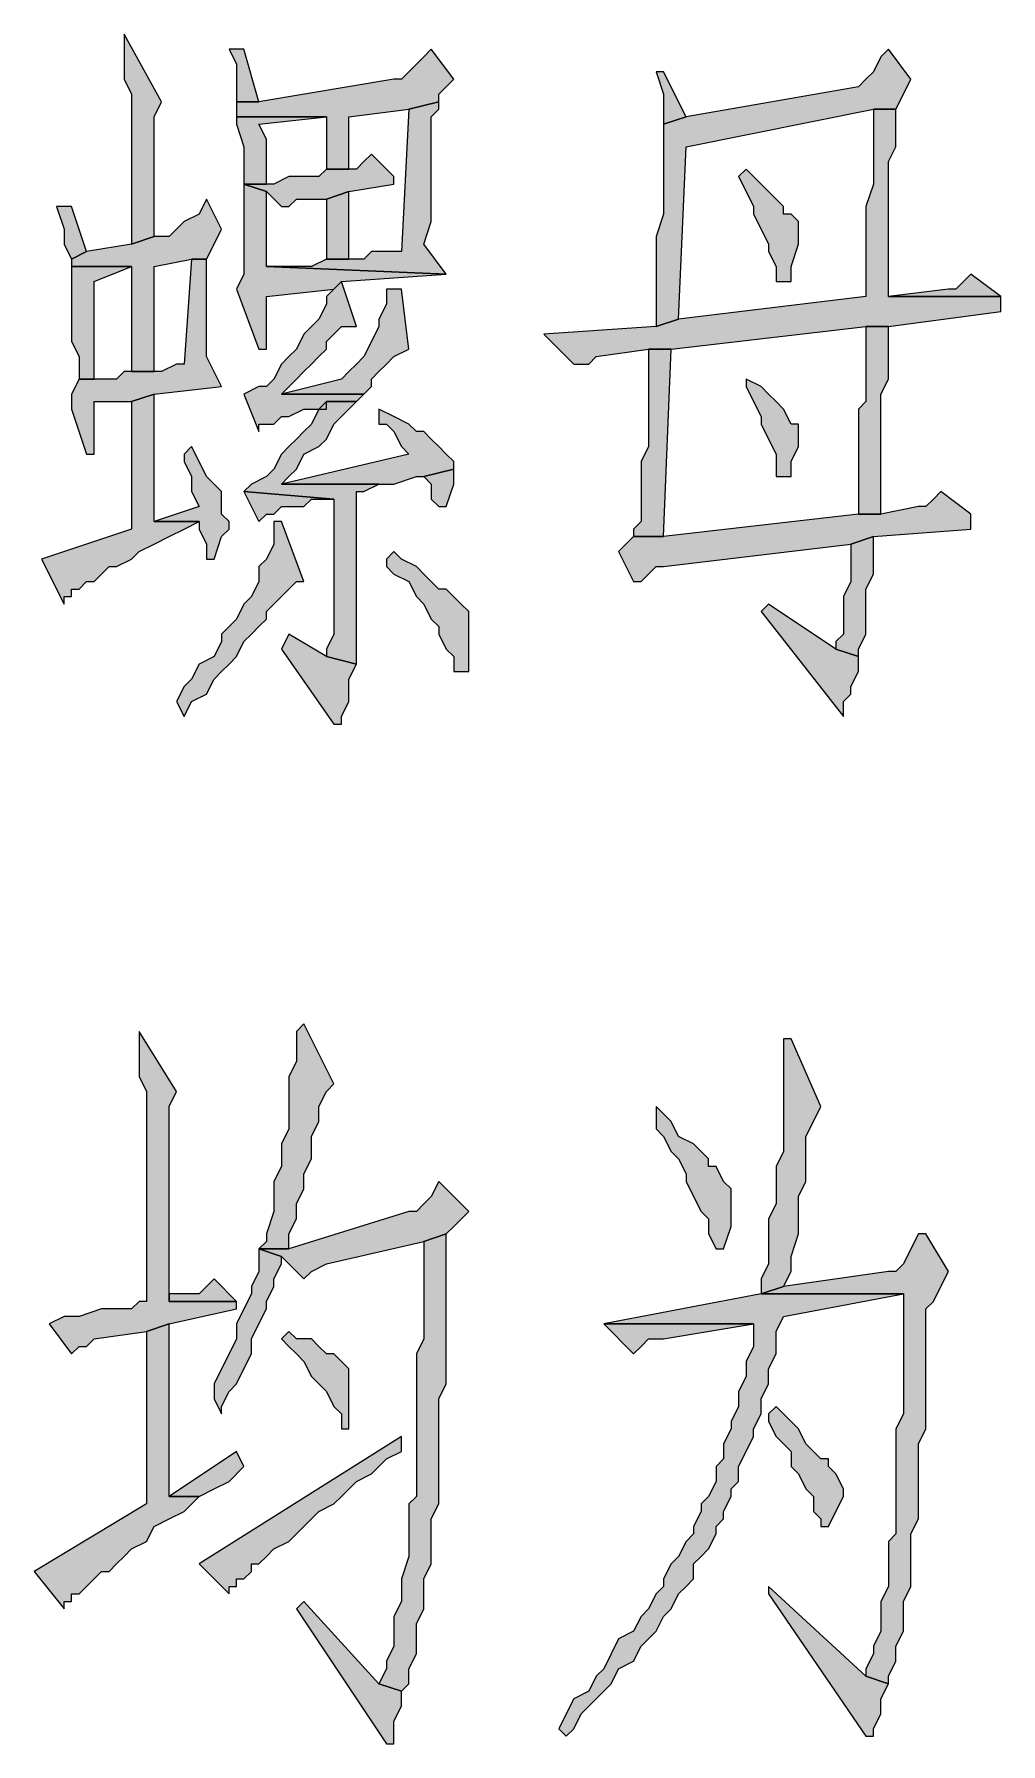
# Model space of a CAD drawing. Header units: millimetres. Extents: x 24 to 410, y 10 to 282.
# Drawn here: x 312.5 to 317.97, y 74.63 to 84.29 of the extents above; entities that cross this region are included whole.
import ezdxf

# ---------------------------------------------------------------- set-up
doc = ezdxf.new("R2010")
doc.units = ezdxf.units.MM

msp = doc.modelspace()

# ---------------------------------------------------------------- hatches: boundary and pattern name
h = msp.add_hatch(color=7)
h.dxf.hatch_style = 2
h.paths.add_polyline_path([(313.012667, 84.285667), (313.012667, 84.031667), (313.055, 83.947), (313.055, 83.100333), (313.182, 83.142667), (313.182, 83.777667), (313.182, 83.82), (313.224333, 83.904667)])
h = msp.add_hatch(color=7)
h.dxf.hatch_style = 2
h.paths.add_polyline_path([(313.69, 84.201), (313.605333, 84.201), (313.647667, 84.116333), (313.647667, 83.904667), (313.774667, 83.904667)])
h = msp.add_hatch(color=7)
h.dxf.hatch_style = 2
h.paths.add_polyline_path([(314.748333, 84.201), (314.706, 84.158667), (314.663667, 84.116333), (314.621333, 84.074), (314.579, 84.031667), (314.536667, 84.031667), (313.774667, 83.904667), (313.647667, 83.904667), (313.647667, 83.862333), (313.647667, 83.82), (314.155667, 83.82), (314.155667, 83.523667), (314.282667, 83.523667), (314.282667, 83.82), (314.621333, 83.862333), (314.790667, 83.904667), (314.790667, 83.947), (314.875333, 84.031667)])
h = msp.add_hatch(color=7)
h.dxf.hatch_style = 2
h.paths.add_polyline_path([(317.330667, 84.201), (317.288333, 84.158667), (317.246, 84.074), (317.203667, 84.031667), (317.161333, 83.989333), (316.187667, 83.82), (316.060667, 83.777667), (316.060667, 83.269667), (316.018333, 83.142667), (316.018333, 82.634667), (316.145333, 82.677), (316.187667, 83.650667), (317.246, 83.862333), (317.373, 83.862333), (317.415333, 83.947), (317.457667, 84.031667)])
h = msp.add_hatch(color=7)
h.dxf.hatch_style = 2
h.paths.add_polyline_path([(316.060667, 84.074), (316.018333, 84.074), (316.060667, 83.947), (316.060667, 83.777667), (316.187667, 83.82)])
h = msp.add_hatch(color=7)
h.dxf.hatch_style = 2
h.paths.add_polyline_path([(314.790667, 83.904667), (314.621333, 83.862333), (314.579, 83.058), (314.409667, 83.058), (314.367333, 83.015667), (314.155667, 83.015667), (314.071, 82.973333), (313.817, 82.973333), (314.833, 82.931), (314.706, 83.100333), (314.748333, 83.227333), (314.748333, 83.777667), (314.748333, 83.82), (314.790667, 83.862333)])
h = msp.add_hatch(color=7)
h.dxf.hatch_style = 2
h.paths.add_polyline_path([(313.647667, 83.82), (313.647667, 83.777667), (313.69, 83.650667), (313.69, 83.439), (313.817, 83.439), (313.817, 83.693), (313.774667, 83.777667), (314.155667, 83.82)])
h = msp.add_hatch(color=7)
h.dxf.hatch_style = 2
h.paths.add_polyline_path([(317.373, 83.862333), (317.246, 83.862333), (317.246, 83.735333), (317.246, 83.439), (317.203667, 83.312), (317.203667, 82.804), (316.145333, 82.677), (316.018333, 82.634667), (315.383333, 82.592333), (315.552667, 82.423), (315.637333, 82.423), (315.679667, 82.465333), (315.976, 82.507667), (316.103, 82.507667), (317.203667, 82.634667), (317.330667, 82.634667), (317.965667, 82.719333), (317.965667, 82.804), (317.330667, 82.804), (317.330667, 82.888667), (317.330667, 83.566), (317.373, 83.650667)])
h = msp.add_hatch(color=7)
h.dxf.hatch_style = 2
h.paths.add_polyline_path([(314.409667, 83.608333), (314.367333, 83.566), (314.325, 83.523667), (314.155667, 83.523667), (314.113333, 83.481333), (313.944, 83.481333), (313.859333, 83.439), (313.69, 83.439), (313.817, 83.396667), (313.901667, 83.312), (313.944, 83.312), (313.986333, 83.354333), (314.155667, 83.354333), (314.282667, 83.396667), (314.536667, 83.439), (314.536667, 83.481333)])
h = msp.add_hatch(color=7)
h.dxf.hatch_style = 2
h.paths.add_polyline_path([(316.526333, 83.523667), (316.484, 83.481333), (316.526333, 83.396667), (316.568667, 83.312), (316.568667, 83.269667), (316.611, 83.185), (316.653333, 83.100333), (316.653333, 83.058), (316.695667, 82.973333), (316.695667, 82.888667), (316.780333, 82.888667), (316.780333, 82.973333), (316.822667, 83.100333), (316.822667, 83.227333), (316.780333, 83.269667), (316.738, 83.269667), (316.738, 83.312), (316.695667, 83.354333), (316.653333, 83.396667), (316.568667, 83.481333)])
h = msp.add_hatch(color=7)
h.dxf.hatch_style = 2
h.paths.add_polyline_path([(313.69, 83.439), (313.69, 82.931), (313.647667, 82.846333), (313.774667, 82.507667), (313.817, 82.507667), (313.817, 82.55), (313.817, 82.804), (314.198, 82.846333), (314.240333, 82.888667), (314.833, 82.931), (313.817, 82.973333), (313.817, 83.269667), (313.817, 83.354333), (313.817, 83.396667)])
h = msp.add_hatch(color=7)
h.dxf.hatch_style = 2
h.paths.add_polyline_path([(314.282667, 83.396667), (314.155667, 83.354333), (314.155667, 83.015667), (314.282667, 83.015667)])
h = msp.add_hatch(color=7)
h.dxf.hatch_style = 2
h.paths.add_polyline_path([(312.716333, 83.312), (312.631667, 83.312), (312.674, 83.185), (312.674, 83.100333), (312.716333, 83.015667), (312.801, 83.058)])
h = msp.add_hatch(color=7)
h.dxf.hatch_style = 2
h.paths.add_polyline_path([(313.478333, 83.354333), (313.436, 83.269667), (313.351333, 83.227333), (313.309, 83.185), (313.266667, 83.142667), (313.182, 83.142667), (313.055, 83.100333), (312.801, 83.058), (312.716333, 83.015667), (312.716333, 82.973333), (313.055, 82.973333), (313.055, 82.380667), (313.182, 82.380667), (313.182, 82.973333), (313.393667, 83.015667), (313.478333, 83.015667), (313.520667, 83.100333), (313.563, 83.185)])
h = msp.add_hatch(color=7)
h.dxf.hatch_style = 2
h.paths.add_polyline_path([(313.478333, 83.015667), (313.393667, 83.015667), (313.351333, 82.423), (313.309, 82.423), (313.224333, 82.380667), (313.012667, 82.380667), (312.970333, 82.338333), (312.758667, 82.338333), (312.716333, 82.253667), (312.716333, 82.169), (312.801, 81.915), (312.843333, 81.915), (312.843333, 81.957333), (312.843333, 82.211333), (313.055, 82.211333), (313.182, 82.253667), (313.563, 82.296), (313.478333, 82.465333)])
h = msp.add_hatch(color=7)
h.dxf.hatch_style = 2
h.paths.add_polyline_path([(312.716333, 82.973333), (312.716333, 82.55), (312.758667, 82.465333), (312.758667, 82.338333), (312.843333, 82.338333), (312.843333, 82.888667), (313.055, 82.973333)])
h = msp.add_hatch(color=7)
h.dxf.hatch_style = 2
h.paths.add_polyline_path([(317.796333, 82.931), (317.754, 82.888667), (317.711667, 82.846333), (317.669333, 82.846333), (317.330667, 82.804), (317.965667, 82.804)])
h = msp.add_hatch(color=7)
h.dxf.hatch_style = 2
h.paths.add_polyline_path([(314.240333, 82.888667), (314.198, 82.846333), (314.155667, 82.804), (314.155667, 82.761667), (314.113333, 82.677), (314.071, 82.634667), (314.028667, 82.592333), (313.986333, 82.507667), (313.944, 82.465333), (313.901667, 82.423), (313.859333, 82.338333), (313.817, 82.296), (313.774667, 82.296), (313.69, 82.253667), (313.774667, 82.042), (313.774667, 82.084333), (313.817, 82.084333), (313.859333, 82.084333), (313.901667, 82.126667), (313.944, 82.126667), (314.028667, 82.169), (314.155667, 82.169), (314.155667, 82.211333), (314.325, 82.211333), (314.367333, 82.253667), (313.901667, 82.253667), (313.986333, 82.338333), (314.028667, 82.380667), (314.071, 82.423), (314.113333, 82.465333), (314.155667, 82.507667), (314.155667, 82.55), (314.198, 82.592333), (314.240333, 82.634667), (314.325, 82.634667)])
h = msp.add_hatch(color=7)
h.dxf.hatch_style = 2
h.paths.add_polyline_path([(314.579, 82.846333), (314.494333, 82.846333), (314.494333, 82.804), (314.494333, 82.761667), (314.452, 82.677), (314.452, 82.634667), (314.409667, 82.55), (314.367333, 82.465333), (314.325, 82.423), (314.282667, 82.380667), (314.240333, 82.338333), (313.901667, 82.253667), (314.367333, 82.253667), (314.409667, 82.296), (314.409667, 82.338333), (314.452, 82.380667), (314.494333, 82.423), (314.536667, 82.465333), (314.621333, 82.507667)])
h = msp.add_hatch(color=7)
h.dxf.hatch_style = 2
h.paths.add_polyline_path([(317.330667, 82.634667), (317.203667, 82.634667), (317.203667, 82.592333), (317.203667, 82.211333), (317.161333, 82.169), (317.161333, 81.576333), (317.288333, 81.576333), (317.288333, 82.169), (317.288333, 82.253667), (317.330667, 82.338333)])
h = msp.add_hatch(color=7)
h.dxf.hatch_style = 2
h.paths.add_polyline_path([(316.103, 82.507667), (315.976, 82.507667), (315.976, 82.423), (315.976, 81.957333), (315.933667, 81.872667), (315.933667, 81.534), (315.891333, 81.491667), (315.891333, 81.449333), (316.060667, 81.449333)])
h = msp.add_hatch(color=7)
h.dxf.hatch_style = 2
h.paths.add_polyline_path([(316.526333, 82.338333), (316.526333, 82.296), (316.568667, 82.211333), (316.611, 82.126667), (316.611, 82.084333), (316.653333, 81.999667), (316.695667, 81.915), (316.695667, 81.788), (316.780333, 81.788), (316.780333, 81.872667), (316.822667, 81.957333), (316.822667, 82.084333), (316.780333, 82.084333), (316.738, 82.169), (316.695667, 82.211333), (316.653333, 82.253667), (316.611, 82.296)])
h = msp.add_hatch(color=7)
h.dxf.hatch_style = 2
h.paths.add_polyline_path([(313.182, 82.253667), (313.055, 82.211333), (313.055, 81.491667), (312.547, 81.322333), (312.674, 81.068333), (312.674, 81.110667), (312.716333, 81.110667), (312.716333, 81.153), (312.758667, 81.153), (312.801, 81.195333), (312.843333, 81.195333), (312.885667, 81.237667), (312.928, 81.28), (312.970333, 81.28), (313.055, 81.322333), (313.097333, 81.364667), (313.182, 81.407), (313.266667, 81.449333), (313.351333, 81.491667), (313.436, 81.534), (313.182, 81.534), (313.182, 81.703333)])
h = msp.add_hatch(color=7)
h.dxf.hatch_style = 2
h.paths.add_polyline_path([(314.325, 82.211333), (314.155667, 82.211333), (314.113333, 82.169), (314.071, 82.084333), (314.028667, 82.042), (313.986333, 81.999667), (313.944, 81.957333), (313.901667, 81.915), (313.859333, 81.830333), (313.817, 81.788), (313.732333, 81.745667), (313.69, 81.703333), (314.198, 81.661), (314.198, 80.899), (314.155667, 80.814333), (314.155667, 80.772), (314.325, 80.729667), (314.325, 81.703333), (314.367333, 81.703333), (314.452, 81.745667), (313.901667, 81.745667), (313.944, 81.788), (313.986333, 81.830333), (314.028667, 81.915), (314.113333, 81.957333), (314.155667, 81.999667), (314.198, 82.084333), (314.240333, 82.126667), (314.282667, 82.169)])
h = msp.add_hatch(color=7)
h.dxf.hatch_style = 2
h.paths.add_polyline_path([(314.452, 82.169), (314.452, 82.084333), (314.494333, 82.084333), (314.536667, 82.042), (314.579, 81.957333), (314.621333, 81.915), (313.901667, 81.745667), (314.536667, 81.745667), (314.663667, 81.788), (314.706, 81.788), (314.875333, 81.830333), (314.875333, 81.872667), (314.833, 81.915), (314.790667, 81.957333), (314.748333, 81.999667), (314.706, 82.042), (314.663667, 82.042), (314.621333, 82.084333), (314.536667, 82.126667)])
h = msp.add_hatch(color=7)
h.dxf.hatch_style = 2
h.paths.add_polyline_path([(313.393667, 81.957333), (313.351333, 81.915), (313.351333, 81.872667), (313.393667, 81.788), (313.393667, 81.703333), (313.436, 81.618667), (313.182, 81.534), (313.436, 81.534), (313.436, 81.491667), (313.478333, 81.407), (313.478333, 81.322333), (313.520667, 81.322333), (313.563, 81.449333), (313.605333, 81.491667), (313.605333, 81.534), (313.563, 81.576333), (313.563, 81.703333), (313.520667, 81.745667), (313.478333, 81.788), (313.436, 81.872667)])
h = msp.add_hatch(color=7)
h.dxf.hatch_style = 2
h.paths.add_polyline_path([(314.875333, 81.830333), (314.706, 81.788), (314.748333, 81.745667), (314.748333, 81.661), (314.790667, 81.618667), (314.833, 81.618667), (314.875333, 81.745667)])
h = msp.add_hatch(color=7)
h.dxf.hatch_style = 2
h.paths.add_polyline_path([(313.69, 81.703333), (313.774667, 81.534), (313.817, 81.576333), (313.859333, 81.576333), (313.901667, 81.618667), (314.028667, 81.618667), (314.071, 81.661), (314.198, 81.661)])
h = msp.add_hatch(color=7)
h.dxf.hatch_style = 2
h.paths.add_polyline_path([(317.627, 81.703333), (317.584667, 81.661), (317.542333, 81.618667), (317.5, 81.618667), (317.288333, 81.576333), (317.161333, 81.576333), (316.060667, 81.449333), (315.891333, 81.449333), (315.806667, 81.364667), (315.891333, 81.195333), (315.933667, 81.195333), (315.976, 81.237667), (316.018333, 81.28), (316.060667, 81.28), (317.119, 81.407), (317.246, 81.449333), (317.796333, 81.491667), (317.796333, 81.576333)])
h = msp.add_hatch(color=7)
h.dxf.hatch_style = 2
h.paths.add_polyline_path([(313.859333, 81.534), (313.859333, 81.407), (313.817, 81.322333), (313.774667, 81.28), (313.774667, 81.195333), (313.732333, 81.110667), (313.69, 81.068333), (313.647667, 80.983667), (313.605333, 80.941333), (313.563, 80.899), (313.563, 80.856667), (313.520667, 80.772), (313.436, 80.729667), (313.393667, 80.645), (313.351333, 80.602667), (313.309, 80.518), (313.351333, 80.433333), (313.393667, 80.518), (313.478333, 80.560333), (313.520667, 80.645), (313.563, 80.687333), (313.605333, 80.729667), (313.647667, 80.772), (313.69, 80.856667), (313.732333, 80.899), (313.774667, 80.941333), (313.817, 80.983667), (313.817, 81.026), (313.901667, 81.110667), (313.944, 81.153), (313.986333, 81.195333), (314.028667, 81.195333), (313.901667, 81.534)])
h = msp.add_hatch(color=7)
h.dxf.hatch_style = 2
h.paths.add_polyline_path([(317.246, 81.449333), (317.119, 81.407), (317.119, 81.195333), (317.076667, 81.110667), (317.076667, 80.899), (317.034333, 80.856667), (317.034333, 80.814333), (317.161333, 80.772), (317.161333, 80.814333), (317.203667, 80.899), (317.203667, 81.153), (317.246, 81.237667)])
h = msp.add_hatch(color=7)
h.dxf.hatch_style = 2
h.paths.add_polyline_path([(314.536667, 81.364667), (314.494333, 81.322333), (314.494333, 81.28), (314.536667, 81.237667), (314.621333, 81.195333), (314.663667, 81.110667), (314.706, 81.068333), (314.748333, 80.983667), (314.790667, 80.941333), (314.790667, 80.899), (314.833, 80.814333), (314.875333, 80.772), (314.875333, 80.687333), (314.96, 80.687333), (314.96, 81.026), (314.917667, 81.068333), (314.833, 81.153), (314.790667, 81.153), (314.748333, 81.195333), (314.706, 81.237667), (314.663667, 81.28), (314.579, 81.322333)])
h = msp.add_hatch(color=7)
h.dxf.hatch_style = 2
h.paths.add_polyline_path([(316.653333, 81.068333), (316.611, 81.026), (317.076667, 80.433333), (317.076667, 80.518), (317.119, 80.560333), (317.119, 80.602667), (317.161333, 80.687333), (317.161333, 80.772), (317.034333, 80.814333)])
h = msp.add_hatch(color=7)
h.dxf.hatch_style = 2
h.paths.add_polyline_path([(313.944, 80.899), (313.901667, 80.814333), (314.198, 80.391), (314.240333, 80.391), (314.240333, 80.433333), (314.282667, 80.518), (314.282667, 80.645), (314.325, 80.729667), (314.155667, 80.772)])
h = msp.add_hatch(color=7)
h.dxf.hatch_style = 2
h.paths.add_polyline_path([(314.028667, 78.697667), (313.986333, 78.655333), (313.986333, 78.486), (313.944, 78.401333), (313.944, 78.105), (313.901667, 78.020333), (313.901667, 77.893333), (313.859333, 77.808667), (313.859333, 77.639333), (313.817, 77.512333), (313.817, 77.47), (313.774667, 77.427667), (313.944, 77.427667), (313.944, 77.47), (313.944, 77.512333), (313.986333, 77.597), (313.986333, 77.681667), (314.028667, 77.766333), (314.028667, 77.851), (314.071, 77.935667), (314.071, 78.062667), (314.113333, 78.147333), (314.113333, 78.232), (314.155667, 78.316667), (314.198, 78.359)])
h = msp.add_hatch(color=7)
h.dxf.hatch_style = 2
h.paths.add_polyline_path([(313.097333, 78.655333), (313.097333, 78.401333), (313.139667, 78.316667), (313.139667, 77.131333), (313.097333, 77.131333), (313.055, 77.089), (312.885667, 77.089), (312.758667, 77.046667), (312.674, 77.046667), (312.589333, 77.004333), (312.716333, 76.835), (312.758667, 76.877333), (312.801, 76.877333), (312.843333, 76.919667), (313.139667, 76.962), (313.266667, 77.004333), (313.647667, 77.089), (313.647667, 77.131333), (313.266667, 77.131333), (313.266667, 77.216), (313.266667, 77.343), (313.266667, 78.232), (313.309, 78.316667)])
h = msp.add_hatch(color=7)
h.dxf.hatch_style = 2
h.paths.add_polyline_path([(316.780333, 78.613), (316.738, 78.613), (316.738, 78.528333), (316.738, 77.978), (316.695667, 77.893333), (316.695667, 77.681667), (316.653333, 77.597), (316.653333, 77.343), (316.611, 77.258333), (316.611, 77.173667), (316.738, 77.216), (316.780333, 77.300667), (316.780333, 77.385333), (316.822667, 77.512333), (316.822667, 77.724), (316.865, 77.808667), (316.865, 78.062667), (316.907333, 78.147333), (316.949667, 78.232)])
h = msp.add_hatch(color=7)
h.dxf.hatch_style = 2
h.paths.add_polyline_path([(316.018333, 78.232), (316.018333, 78.105), (316.060667, 78.062667), (316.103, 77.978), (316.145333, 77.935667), (316.187667, 77.851), (316.187667, 77.808667), (316.23, 77.724), (316.272333, 77.639333), (316.314667, 77.597), (316.314667, 77.512333), (316.357, 77.427667), (316.399333, 77.427667), (316.441667, 77.554667), (316.441667, 77.766333), (316.399333, 77.808667), (316.357, 77.893333), (316.314667, 77.893333), (316.314667, 77.935667), (316.272333, 77.978), (316.23, 78.020333), (316.145333, 78.062667), (316.103, 78.147333)])
h = msp.add_hatch(color=7)
h.dxf.hatch_style = 2
h.paths.add_polyline_path([(314.790667, 77.808667), (314.748333, 77.724), (314.706, 77.681667), (314.663667, 77.639333), (314.621333, 77.639333), (313.944, 77.427667), (313.774667, 77.427667), (313.901667, 77.385333), (314.028667, 77.258333), (314.071, 77.300667), (314.155667, 77.343), (314.706, 77.47), (314.833, 77.512333), (314.875333, 77.554667), (314.96, 77.639333)])
h = msp.add_hatch(color=7)
h.dxf.hatch_style = 2
h.paths.add_polyline_path([(314.833, 77.512333), (314.706, 77.47), (314.706, 76.919667), (314.663667, 76.835), (314.663667, 76.030667), (314.621333, 75.988333), (314.621333, 75.692), (314.579, 75.565), (314.579, 75.480333), (314.579, 75.438), (314.536667, 75.353333), (314.536667, 75.184), (314.494333, 75.099333), (314.494333, 75.057), (314.452, 74.972333), (314.579, 74.93), (314.621333, 74.972333), (314.621333, 75.057), (314.663667, 75.141667), (314.663667, 75.311), (314.706, 75.395667), (314.706, 75.565), (314.748333, 75.649667), (314.748333, 75.903667), (314.790667, 75.988333), (314.790667, 76.581), (314.833, 76.665667)])
h = msp.add_hatch(color=7)
h.dxf.hatch_style = 2
h.paths.add_polyline_path([(317.542333, 77.512333), (317.5, 77.512333), (317.457667, 77.427667), (317.415333, 77.343), (317.373, 77.300667), (317.330667, 77.300667), (316.738, 77.216), (316.611, 77.173667), (317.415333, 77.173667), (317.415333, 77.089), (317.415333, 76.496333), (317.373, 76.411667), (317.373, 75.819), (317.330667, 75.776667), (317.330667, 75.522667), (317.288333, 75.438), (317.288333, 75.268667), (317.246, 75.184), (317.246, 75.141667), (317.203667, 75.057), (317.203667, 75.014667), (317.330667, 74.972333), (317.330667, 75.014667), (317.373, 75.099333), (317.373, 75.184), (317.415333, 75.268667), (317.415333, 75.438), (317.457667, 75.522667), (317.457667, 75.819), (317.5, 75.903667), (317.5, 76.327), (317.542333, 76.411667), (317.542333, 77.089), (317.584667, 77.131333), (317.627, 77.216), (317.669333, 77.300667)])
h = msp.add_hatch(color=7)
h.dxf.hatch_style = 2
h.paths.add_polyline_path([(313.774667, 77.427667), (313.774667, 77.300667), (313.732333, 77.216), (313.732333, 77.173667), (313.69, 77.089), (313.647667, 77.004333), (313.647667, 76.919667), (313.605333, 76.835), (313.563, 76.750333), (313.520667, 76.665667), (313.520667, 76.581), (313.563, 76.496333), (313.563, 76.538667), (313.605333, 76.623333), (313.647667, 76.665667), (313.69, 76.750333), (313.732333, 76.835), (313.732333, 76.919667), (313.774667, 77.004333), (313.817, 77.089), (313.817, 77.131333), (313.859333, 77.216), (313.859333, 77.258333), (313.901667, 77.343), (313.901667, 77.385333)])
h = msp.add_hatch(color=7)
h.dxf.hatch_style = 2
h.paths.add_polyline_path([(313.520667, 77.258333), (313.478333, 77.216), (313.436, 77.173667), (313.266667, 77.173667), (313.266667, 77.131333), (313.647667, 77.131333)])
h = msp.add_hatch(color=7)
h.dxf.hatch_style = 2
h.paths.add_polyline_path([(316.611, 77.173667), (315.722, 77.004333), (316.568667, 77.004333), (316.568667, 76.962), (316.568667, 76.877333), (316.526333, 76.792667), (316.526333, 76.708), (316.484, 76.623333), (316.484, 76.538667), (316.441667, 76.454), (316.441667, 76.411667), (316.399333, 76.327), (316.399333, 76.242333), (316.357, 76.2), (316.357, 76.115333), (316.314667, 76.030667), (316.272333, 75.988333), (316.272333, 75.946), (316.23, 75.861333), (316.23, 75.819), (316.187667, 75.776667), (316.145333, 75.692), (316.103, 75.649667), (316.060667, 75.565), (316.060667, 75.522667), (316.018333, 75.480333), (315.976, 75.395667), (315.933667, 75.353333), (315.891333, 75.268667), (315.806667, 75.226333), (315.764333, 75.141667), (315.722, 75.057), (315.679667, 75.014667), (315.637333, 74.93), (315.552667, 74.887667), (315.510333, 74.803), (315.468, 74.718333), (315.510333, 74.676), (315.552667, 74.718333), (315.595, 74.803), (315.637333, 74.845333), (315.722, 74.93), (315.764333, 74.972333), (315.806667, 75.057), (315.891333, 75.099333), (315.933667, 75.184), (315.976, 75.226333), (316.018333, 75.268667), (316.060667, 75.353333), (316.103, 75.395667), (316.145333, 75.480333), (316.187667, 75.522667), (316.23, 75.565), (316.23, 75.649667), (316.272333, 75.692), (316.314667, 75.734333), (316.357, 75.819), (316.357, 75.861333), (316.399333, 75.903667), (316.399333, 75.946), (316.441667, 76.030667), (316.441667, 76.073), (316.484, 76.115333), (316.484, 76.2), (316.526333, 76.284667), (316.568667, 76.369333), (316.568667, 76.411667), (316.611, 76.496333), (316.611, 76.581), (316.653333, 76.665667), (316.653333, 76.750333), (316.695667, 76.835), (316.695667, 76.962), (316.738, 77.046667), (317.415333, 77.173667)])
h = msp.add_hatch(color=7)
h.dxf.hatch_style = 2
h.paths.add_polyline_path([(313.266667, 77.004333), (313.139667, 76.962), (313.139667, 75.988333), (312.504667, 75.607333), (312.674, 75.395667), (312.674, 75.438), (312.716333, 75.438), (312.716333, 75.480333), (312.758667, 75.480333), (312.801, 75.522667), (312.843333, 75.565), (312.885667, 75.607333), (312.928, 75.607333), (312.970333, 75.649667), (313.012667, 75.692), (313.055, 75.734333), (313.139667, 75.776667), (313.182, 75.861333), (313.266667, 75.903667), (313.351333, 75.946), (313.436, 76.030667), (313.266667, 76.030667), (313.266667, 76.2), (313.266667, 76.327), (313.266667, 76.496333)])
h = msp.add_hatch(color=7)
h.dxf.hatch_style = 2
h.paths.add_polyline_path([(313.944, 76.962), (313.901667, 76.919667), (313.944, 76.877333), (313.986333, 76.835), (314.028667, 76.792667), (314.071, 76.708), (314.113333, 76.665667), (314.155667, 76.623333), (314.198, 76.538667), (314.240333, 76.496333), (314.240333, 76.411667), (314.282667, 76.411667), (314.282667, 76.750333), (314.240333, 76.792667), (314.198, 76.835), (314.155667, 76.835), (314.113333, 76.877333), (314.071, 76.919667), (313.986333, 76.919667)])
h = msp.add_hatch(color=7)
h.dxf.hatch_style = 2
h.paths.add_polyline_path([(315.722, 77.004333), (315.891333, 76.835), (315.933667, 76.877333), (315.976, 76.919667), (316.060667, 76.919667), (316.568667, 77.004333)])
h = msp.add_hatch(color=7)
h.dxf.hatch_style = 2
h.paths.add_polyline_path([(316.695667, 76.538667), (316.653333, 76.496333), (316.653333, 76.454), (316.695667, 76.369333), (316.780333, 76.284667), (316.780333, 76.2), (316.822667, 76.157667), (316.865, 76.073), (316.907333, 76.030667), (316.907333, 75.946), (316.949667, 75.903667), (316.949667, 75.861333), (316.992, 75.861333), (317.034333, 75.946), (317.076667, 76.030667), (317.076667, 76.073), (317.034333, 76.157667), (316.992, 76.2), (316.992, 76.242333), (316.949667, 76.242333), (316.907333, 76.284667), (316.865, 76.327), (316.822667, 76.411667), (316.780333, 76.454)])
h = msp.add_hatch(color=7)
h.dxf.hatch_style = 2
h.paths.add_polyline_path([(314.579, 76.369333), (313.436, 75.649667), (313.605333, 75.480333), (313.605333, 75.522667), (313.647667, 75.522667), (313.647667, 75.565), (313.69, 75.565), (313.732333, 75.607333), (313.732333, 75.649667), (313.774667, 75.649667), (313.817, 75.692), (313.859333, 75.734333), (313.944, 75.776667), (313.986333, 75.819), (314.028667, 75.861333), (314.113333, 75.946), (314.198, 75.988333), (314.240333, 76.030667), (314.325, 76.115333), (314.409667, 76.157667), (314.494333, 76.242333), (314.579, 76.284667)])
h = msp.add_hatch(color=7)
h.dxf.hatch_style = 2
h.paths.add_polyline_path([(313.647667, 76.284667), (313.266667, 76.030667), (313.436, 76.030667), (313.520667, 76.073), (313.605333, 76.115333), (313.69, 76.2)])
h = msp.add_hatch(color=7)
h.dxf.hatch_style = 2
h.paths.add_polyline_path([(316.653333, 75.522667), (316.653333, 75.480333), (317.203667, 74.676), (317.246, 74.676), (317.246, 74.718333), (317.288333, 74.803), (317.288333, 74.887667), (317.330667, 74.972333), (317.203667, 75.014667)])
h = msp.add_hatch(color=7)
h.dxf.hatch_style = 2
h.paths.add_polyline_path([(314.028667, 75.438), (313.986333, 75.395667), (314.494333, 74.633667), (314.536667, 74.633667), (314.536667, 74.676), (314.536667, 74.760667), (314.579, 74.845333), (314.579, 74.93), (314.452, 74.972333)])

# ---------------------------------------------------------------- linework, layer by layer
at = {"color": 7, "lineweight": 0}
for points in [[(313.012667, 84.285667), (313.012667, 84.031667), (313.055, 83.947), (313.055, 83.100333), (313.182, 83.142667), (313.182, 83.777667), (313.182, 83.82), (313.224333, 83.904667)], [(313.69, 84.201), (313.605333, 84.201), (313.647667, 84.116333), (313.647667, 83.904667), (313.774667, 83.904667)], [(314.748333, 84.201), (314.706, 84.158667), (314.663667, 84.116333), (314.621333, 84.074), (314.579, 84.031667), (314.536667, 84.031667), (313.774667, 83.904667), (313.647667, 83.904667), (313.647667, 83.862333), (313.647667, 83.82), (314.155667, 83.82), (314.155667, 83.523667), (314.282667, 83.523667), (314.282667, 83.82), (314.621333, 83.862333), (314.790667, 83.904667), (314.790667, 83.947), (314.875333, 84.031667)], [(317.330667, 84.201), (317.288333, 84.158667), (317.246, 84.074), (317.203667, 84.031667), (317.161333, 83.989333), (316.187667, 83.82), (316.060667, 83.777667), (316.060667, 83.269667), (316.018333, 83.142667), (316.018333, 82.634667), (316.145333, 82.677), (316.187667, 83.650667), (317.246, 83.862333), (317.373, 83.862333), (317.415333, 83.947), (317.457667, 84.031667)], [(316.060667, 84.074), (316.018333, 84.074), (316.060667, 83.947), (316.060667, 83.777667), (316.187667, 83.82)], [(314.790667, 83.904667), (314.621333, 83.862333), (314.579, 83.058), (314.409667, 83.058), (314.367333, 83.015667), (314.155667, 83.015667), (314.071, 82.973333), (313.817, 82.973333), (314.833, 82.931), (314.706, 83.100333), (314.748333, 83.227333), (314.748333, 83.777667), (314.748333, 83.82), (314.790667, 83.862333)], [(313.647667, 83.82), (313.647667, 83.777667), (313.69, 83.650667), (313.69, 83.439), (313.817, 83.439), (313.817, 83.693), (313.774667, 83.777667), (314.155667, 83.82)], [(317.373, 83.862333), (317.246, 83.862333), (317.246, 83.735333), (317.246, 83.439), (317.203667, 83.312), (317.203667, 82.804), (316.145333, 82.677), (316.018333, 82.634667), (315.383333, 82.592333), (315.552667, 82.423), (315.637333, 82.423), (315.679667, 82.465333), (315.976, 82.507667), (316.103, 82.507667), (317.203667, 82.634667), (317.330667, 82.634667), (317.965667, 82.719333), (317.965667, 82.804), (317.330667, 82.804), (317.330667, 82.888667), (317.330667, 83.566), (317.373, 83.650667)], [(314.409667, 83.608333), (314.367333, 83.566), (314.325, 83.523667), (314.155667, 83.523667), (314.113333, 83.481333), (313.944, 83.481333), (313.859333, 83.439), (313.69, 83.439), (313.817, 83.396667), (313.901667, 83.312), (313.944, 83.312), (313.986333, 83.354333), (314.155667, 83.354333), (314.282667, 83.396667), (314.536667, 83.439), (314.536667, 83.481333)], [(316.526333, 83.523667), (316.484, 83.481333), (316.526333, 83.396667), (316.568667, 83.312), (316.568667, 83.269667), (316.611, 83.185), (316.653333, 83.100333), (316.653333, 83.058), (316.695667, 82.973333), (316.695667, 82.888667), (316.780333, 82.888667), (316.780333, 82.973333), (316.822667, 83.100333), (316.822667, 83.227333), (316.780333, 83.269667), (316.738, 83.269667), (316.738, 83.312), (316.695667, 83.354333), (316.653333, 83.396667), (316.568667, 83.481333)], [(313.69, 83.439), (313.69, 82.931), (313.647667, 82.846333), (313.774667, 82.507667), (313.817, 82.507667), (313.817, 82.55), (313.817, 82.804), (314.198, 82.846333), (314.240333, 82.888667), (314.833, 82.931), (313.817, 82.973333), (313.817, 83.269667), (313.817, 83.354333), (313.817, 83.396667)], [(314.282667, 83.396667), (314.155667, 83.354333), (314.155667, 83.015667), (314.282667, 83.015667)], [(312.716333, 83.312), (312.631667, 83.312), (312.674, 83.185), (312.674, 83.100333), (312.716333, 83.015667), (312.801, 83.058)], [(313.478333, 83.354333), (313.436, 83.269667), (313.351333, 83.227333), (313.309, 83.185), (313.266667, 83.142667), (313.182, 83.142667), (313.055, 83.100333), (312.801, 83.058), (312.716333, 83.015667), (312.716333, 82.973333), (313.055, 82.973333), (313.055, 82.380667), (313.182, 82.380667), (313.182, 82.973333), (313.393667, 83.015667), (313.478333, 83.015667), (313.520667, 83.100333), (313.563, 83.185)], [(313.478333, 83.015667), (313.393667, 83.015667), (313.351333, 82.423), (313.309, 82.423), (313.224333, 82.380667), (313.012667, 82.380667), (312.970333, 82.338333), (312.758667, 82.338333), (312.716333, 82.253667), (312.716333, 82.169), (312.801, 81.915), (312.843333, 81.915), (312.843333, 81.957333), (312.843333, 82.211333), (313.055, 82.211333), (313.182, 82.253667), (313.563, 82.296), (313.478333, 82.465333)], [(312.716333, 82.973333), (312.716333, 82.55), (312.758667, 82.465333), (312.758667, 82.338333), (312.843333, 82.338333), (312.843333, 82.888667), (313.055, 82.973333)], [(317.796333, 82.931), (317.754, 82.888667), (317.711667, 82.846333), (317.669333, 82.846333), (317.330667, 82.804), (317.965667, 82.804)], [(314.240333, 82.888667), (314.198, 82.846333), (314.155667, 82.804), (314.155667, 82.761667), (314.113333, 82.677), (314.071, 82.634667), (314.028667, 82.592333), (313.986333, 82.507667), (313.944, 82.465333), (313.901667, 82.423), (313.859333, 82.338333), (313.817, 82.296), (313.774667, 82.296), (313.69, 82.253667), (313.774667, 82.042), (313.774667, 82.084333), (313.817, 82.084333), (313.859333, 82.084333), (313.901667, 82.126667), (313.944, 82.126667), (314.028667, 82.169), (314.155667, 82.169), (314.155667, 82.211333), (314.325, 82.211333), (314.367333, 82.253667), (313.901667, 82.253667), (313.986333, 82.338333), (314.028667, 82.380667), (314.071, 82.423), (314.113333, 82.465333), (314.155667, 82.507667), (314.155667, 82.55), (314.198, 82.592333), (314.240333, 82.634667), (314.325, 82.634667)], [(314.579, 82.846333), (314.494333, 82.846333), (314.494333, 82.804), (314.494333, 82.761667), (314.452, 82.677), (314.452, 82.634667), (314.409667, 82.55), (314.367333, 82.465333), (314.325, 82.423), (314.282667, 82.380667), (314.240333, 82.338333), (313.901667, 82.253667), (314.367333, 82.253667), (314.409667, 82.296), (314.409667, 82.338333), (314.452, 82.380667), (314.494333, 82.423), (314.536667, 82.465333), (314.621333, 82.507667)], [(317.330667, 82.634667), (317.203667, 82.634667), (317.203667, 82.592333), (317.203667, 82.211333), (317.161333, 82.169), (317.161333, 81.576333), (317.288333, 81.576333), (317.288333, 82.169), (317.288333, 82.253667), (317.330667, 82.338333)], [(316.103, 82.507667), (315.976, 82.507667), (315.976, 82.423), (315.976, 81.957333), (315.933667, 81.872667), (315.933667, 81.534), (315.891333, 81.491667), (315.891333, 81.449333), (316.060667, 81.449333)], [(316.526333, 82.338333), (316.526333, 82.296), (316.568667, 82.211333), (316.611, 82.126667), (316.611, 82.084333), (316.653333, 81.999667), (316.695667, 81.915), (316.695667, 81.788), (316.780333, 81.788), (316.780333, 81.872667), (316.822667, 81.957333), (316.822667, 82.084333), (316.780333, 82.084333), (316.738, 82.169), (316.695667, 82.211333), (316.653333, 82.253667), (316.611, 82.296)], [(313.182, 82.253667), (313.055, 82.211333), (313.055, 81.491667), (312.547, 81.322333), (312.674, 81.068333), (312.674, 81.110667), (312.716333, 81.110667), (312.716333, 81.153), (312.758667, 81.153), (312.801, 81.195333), (312.843333, 81.195333), (312.885667, 81.237667), (312.928, 81.28), (312.970333, 81.28), (313.055, 81.322333), (313.097333, 81.364667), (313.182, 81.407), (313.266667, 81.449333), (313.351333, 81.491667), (313.436, 81.534), (313.182, 81.534), (313.182, 81.703333)], [(314.325, 82.211333), (314.155667, 82.211333), (314.113333, 82.169), (314.071, 82.084333), (314.028667, 82.042), (313.986333, 81.999667), (313.944, 81.957333), (313.901667, 81.915), (313.859333, 81.830333), (313.817, 81.788), (313.732333, 81.745667), (313.69, 81.703333), (314.198, 81.661), (314.198, 80.899), (314.155667, 80.814333), (314.155667, 80.772), (314.325, 80.729667), (314.325, 81.703333), (314.367333, 81.703333), (314.452, 81.745667), (313.901667, 81.745667), (313.944, 81.788), (313.986333, 81.830333), (314.028667, 81.915), (314.113333, 81.957333), (314.155667, 81.999667), (314.198, 82.084333), (314.240333, 82.126667), (314.282667, 82.169)], [(314.452, 82.169), (314.452, 82.084333), (314.494333, 82.084333), (314.536667, 82.042), (314.579, 81.957333), (314.621333, 81.915), (313.901667, 81.745667), (314.536667, 81.745667), (314.663667, 81.788), (314.706, 81.788), (314.875333, 81.830333), (314.875333, 81.872667), (314.833, 81.915), (314.790667, 81.957333), (314.748333, 81.999667), (314.706, 82.042), (314.663667, 82.042), (314.621333, 82.084333), (314.536667, 82.126667)], [(313.393667, 81.957333), (313.351333, 81.915), (313.351333, 81.872667), (313.393667, 81.788), (313.393667, 81.703333), (313.436, 81.618667), (313.182, 81.534), (313.436, 81.534), (313.436, 81.491667), (313.478333, 81.407), (313.478333, 81.322333), (313.520667, 81.322333), (313.563, 81.449333), (313.605333, 81.491667), (313.605333, 81.534), (313.563, 81.576333), (313.563, 81.703333), (313.520667, 81.745667), (313.478333, 81.788), (313.436, 81.872667)], [(314.875333, 81.830333), (314.706, 81.788), (314.748333, 81.745667), (314.748333, 81.661), (314.790667, 81.618667), (314.833, 81.618667), (314.875333, 81.745667)], [(313.69, 81.703333), (313.774667, 81.534), (313.817, 81.576333), (313.859333, 81.576333), (313.901667, 81.618667), (314.028667, 81.618667), (314.071, 81.661), (314.198, 81.661)], [(317.627, 81.703333), (317.584667, 81.661), (317.542333, 81.618667), (317.5, 81.618667), (317.288333, 81.576333), (317.161333, 81.576333), (316.060667, 81.449333), (315.891333, 81.449333), (315.806667, 81.364667), (315.891333, 81.195333), (315.933667, 81.195333), (315.976, 81.237667), (316.018333, 81.28), (316.060667, 81.28), (317.119, 81.407), (317.246, 81.449333), (317.796333, 81.491667), (317.796333, 81.576333)], [(313.859333, 81.534), (313.859333, 81.407), (313.817, 81.322333), (313.774667, 81.28), (313.774667, 81.195333), (313.732333, 81.110667), (313.69, 81.068333), (313.647667, 80.983667), (313.605333, 80.941333), (313.563, 80.899), (313.563, 80.856667), (313.520667, 80.772), (313.436, 80.729667), (313.393667, 80.645), (313.351333, 80.602667), (313.309, 80.518), (313.351333, 80.433333), (313.393667, 80.518), (313.478333, 80.560333), (313.520667, 80.645), (313.563, 80.687333), (313.605333, 80.729667), (313.647667, 80.772), (313.69, 80.856667), (313.732333, 80.899), (313.774667, 80.941333), (313.817, 80.983667), (313.817, 81.026), (313.901667, 81.110667), (313.944, 81.153), (313.986333, 81.195333), (314.028667, 81.195333), (313.901667, 81.534)], [(317.246, 81.449333), (317.119, 81.407), (317.119, 81.195333), (317.076667, 81.110667), (317.076667, 80.899), (317.034333, 80.856667), (317.034333, 80.814333), (317.161333, 80.772), (317.161333, 80.814333), (317.203667, 80.899), (317.203667, 81.153), (317.246, 81.237667)], [(314.536667, 81.364667), (314.494333, 81.322333), (314.494333, 81.28), (314.536667, 81.237667), (314.621333, 81.195333), (314.663667, 81.110667), (314.706, 81.068333), (314.748333, 80.983667), (314.790667, 80.941333), (314.790667, 80.899), (314.833, 80.814333), (314.875333, 80.772), (314.875333, 80.687333), (314.96, 80.687333), (314.96, 81.026), (314.917667, 81.068333), (314.833, 81.153), (314.790667, 81.153), (314.748333, 81.195333), (314.706, 81.237667), (314.663667, 81.28), (314.579, 81.322333)], [(316.653333, 81.068333), (316.611, 81.026), (317.076667, 80.433333), (317.076667, 80.518), (317.119, 80.560333), (317.119, 80.602667), (317.161333, 80.687333), (317.161333, 80.772), (317.034333, 80.814333)], [(313.944, 80.899), (313.901667, 80.814333), (314.198, 80.391), (314.240333, 80.391), (314.240333, 80.433333), (314.282667, 80.518), (314.282667, 80.645), (314.325, 80.729667), (314.155667, 80.772)], [(314.028667, 78.697667), (313.986333, 78.655333), (313.986333, 78.486), (313.944, 78.401333), (313.944, 78.105), (313.901667, 78.020333), (313.901667, 77.893333), (313.859333, 77.808667), (313.859333, 77.639333), (313.817, 77.512333), (313.817, 77.47), (313.774667, 77.427667), (313.944, 77.427667), (313.944, 77.47), (313.944, 77.512333), (313.986333, 77.597), (313.986333, 77.681667), (314.028667, 77.766333), (314.028667, 77.851), (314.071, 77.935667), (314.071, 78.062667), (314.113333, 78.147333), (314.113333, 78.232), (314.155667, 78.316667), (314.198, 78.359)], [(313.097333, 78.655333), (313.097333, 78.401333), (313.139667, 78.316667), (313.139667, 77.131333), (313.097333, 77.131333), (313.055, 77.089), (312.885667, 77.089), (312.758667, 77.046667), (312.674, 77.046667), (312.589333, 77.004333), (312.716333, 76.835), (312.758667, 76.877333), (312.801, 76.877333), (312.843333, 76.919667), (313.139667, 76.962), (313.266667, 77.004333), (313.647667, 77.089), (313.647667, 77.131333), (313.266667, 77.131333), (313.266667, 77.216), (313.266667, 77.343), (313.266667, 78.232), (313.309, 78.316667)], [(316.780333, 78.613), (316.738, 78.613), (316.738, 78.528333), (316.738, 77.978), (316.695667, 77.893333), (316.695667, 77.681667), (316.653333, 77.597), (316.653333, 77.343), (316.611, 77.258333), (316.611, 77.173667), (316.738, 77.216), (316.780333, 77.300667), (316.780333, 77.385333), (316.822667, 77.512333), (316.822667, 77.724), (316.865, 77.808667), (316.865, 78.062667), (316.907333, 78.147333), (316.949667, 78.232)], [(316.018333, 78.232), (316.018333, 78.105), (316.060667, 78.062667), (316.103, 77.978), (316.145333, 77.935667), (316.187667, 77.851), (316.187667, 77.808667), (316.23, 77.724), (316.272333, 77.639333), (316.314667, 77.597), (316.314667, 77.512333), (316.357, 77.427667), (316.399333, 77.427667), (316.441667, 77.554667), (316.441667, 77.766333), (316.399333, 77.808667), (316.357, 77.893333), (316.314667, 77.893333), (316.314667, 77.935667), (316.272333, 77.978), (316.23, 78.020333), (316.145333, 78.062667), (316.103, 78.147333)], [(314.790667, 77.808667), (314.748333, 77.724), (314.706, 77.681667), (314.663667, 77.639333), (314.621333, 77.639333), (313.944, 77.427667), (313.774667, 77.427667), (313.901667, 77.385333), (314.028667, 77.258333), (314.071, 77.300667), (314.155667, 77.343), (314.706, 77.47), (314.833, 77.512333), (314.875333, 77.554667), (314.96, 77.639333)], [(314.833, 77.512333), (314.706, 77.47), (314.706, 76.919667), (314.663667, 76.835), (314.663667, 76.030667), (314.621333, 75.988333), (314.621333, 75.692), (314.579, 75.565), (314.579, 75.480333), (314.579, 75.438), (314.536667, 75.353333), (314.536667, 75.184), (314.494333, 75.099333), (314.494333, 75.057), (314.452, 74.972333), (314.579, 74.93), (314.621333, 74.972333), (314.621333, 75.057), (314.663667, 75.141667), (314.663667, 75.311), (314.706, 75.395667), (314.706, 75.565), (314.748333, 75.649667), (314.748333, 75.903667), (314.790667, 75.988333), (314.790667, 76.581), (314.833, 76.665667)], [(317.542333, 77.512333), (317.5, 77.512333), (317.457667, 77.427667), (317.415333, 77.343), (317.373, 77.300667), (317.330667, 77.300667), (316.738, 77.216), (316.611, 77.173667), (317.415333, 77.173667), (317.415333, 77.089), (317.415333, 76.496333), (317.373, 76.411667), (317.373, 75.819), (317.330667, 75.776667), (317.330667, 75.522667), (317.288333, 75.438), (317.288333, 75.268667), (317.246, 75.184), (317.246, 75.141667), (317.203667, 75.057), (317.203667, 75.014667), (317.330667, 74.972333), (317.330667, 75.014667), (317.373, 75.099333), (317.373, 75.184), (317.415333, 75.268667), (317.415333, 75.438), (317.457667, 75.522667), (317.457667, 75.819), (317.5, 75.903667), (317.5, 76.327), (317.542333, 76.411667), (317.542333, 77.089), (317.584667, 77.131333), (317.627, 77.216), (317.669333, 77.300667)], [(313.774667, 77.427667), (313.774667, 77.300667), (313.732333, 77.216), (313.732333, 77.173667), (313.69, 77.089), (313.647667, 77.004333), (313.647667, 76.919667), (313.605333, 76.835), (313.563, 76.750333), (313.520667, 76.665667), (313.520667, 76.581), (313.563, 76.496333), (313.563, 76.538667), (313.605333, 76.623333), (313.647667, 76.665667), (313.69, 76.750333), (313.732333, 76.835), (313.732333, 76.919667), (313.774667, 77.004333), (313.817, 77.089), (313.817, 77.131333), (313.859333, 77.216), (313.859333, 77.258333), (313.901667, 77.343), (313.901667, 77.385333)], [(313.520667, 77.258333), (313.478333, 77.216), (313.436, 77.173667), (313.266667, 77.173667), (313.266667, 77.131333), (313.647667, 77.131333)], [(316.611, 77.173667), (315.722, 77.004333), (316.568667, 77.004333), (316.568667, 76.962), (316.568667, 76.877333), (316.526333, 76.792667), (316.526333, 76.708), (316.484, 76.623333), (316.484, 76.538667), (316.441667, 76.454), (316.441667, 76.411667), (316.399333, 76.327), (316.399333, 76.242333), (316.357, 76.2), (316.357, 76.115333), (316.314667, 76.030667), (316.272333, 75.988333), (316.272333, 75.946), (316.23, 75.861333), (316.23, 75.819), (316.187667, 75.776667), (316.145333, 75.692), (316.103, 75.649667), (316.060667, 75.565), (316.060667, 75.522667), (316.018333, 75.480333), (315.976, 75.395667), (315.933667, 75.353333), (315.891333, 75.268667), (315.806667, 75.226333), (315.764333, 75.141667), (315.722, 75.057), (315.679667, 75.014667), (315.637333, 74.93), (315.552667, 74.887667), (315.510333, 74.803), (315.468, 74.718333), (315.510333, 74.676), (315.552667, 74.718333), (315.595, 74.803), (315.637333, 74.845333), (315.722, 74.93), (315.764333, 74.972333), (315.806667, 75.057), (315.891333, 75.099333), (315.933667, 75.184), (315.976, 75.226333), (316.018333, 75.268667), (316.060667, 75.353333), (316.103, 75.395667), (316.145333, 75.480333), (316.187667, 75.522667), (316.23, 75.565), (316.23, 75.649667), (316.272333, 75.692), (316.314667, 75.734333), (316.357, 75.819), (316.357, 75.861333), (316.399333, 75.903667), (316.399333, 75.946), (316.441667, 76.030667), (316.441667, 76.073), (316.484, 76.115333), (316.484, 76.2), (316.526333, 76.284667), (316.568667, 76.369333), (316.568667, 76.411667), (316.611, 76.496333), (316.611, 76.581), (316.653333, 76.665667), (316.653333, 76.750333), (316.695667, 76.835), (316.695667, 76.962), (316.738, 77.046667), (317.415333, 77.173667)], [(313.266667, 77.004333), (313.139667, 76.962), (313.139667, 75.988333), (312.504667, 75.607333), (312.674, 75.395667), (312.674, 75.438), (312.716333, 75.438), (312.716333, 75.480333), (312.758667, 75.480333), (312.801, 75.522667), (312.843333, 75.565), (312.885667, 75.607333), (312.928, 75.607333), (312.970333, 75.649667), (313.012667, 75.692), (313.055, 75.734333), (313.139667, 75.776667), (313.182, 75.861333), (313.266667, 75.903667), (313.351333, 75.946), (313.436, 76.030667), (313.266667, 76.030667), (313.266667, 76.2), (313.266667, 76.327), (313.266667, 76.496333)], [(313.944, 76.962), (313.901667, 76.919667), (313.944, 76.877333), (313.986333, 76.835), (314.028667, 76.792667), (314.071, 76.708), (314.113333, 76.665667), (314.155667, 76.623333), (314.198, 76.538667), (314.240333, 76.496333), (314.240333, 76.411667), (314.282667, 76.411667), (314.282667, 76.750333), (314.240333, 76.792667), (314.198, 76.835), (314.155667, 76.835), (314.113333, 76.877333), (314.071, 76.919667), (313.986333, 76.919667)], [(315.722, 77.004333), (315.891333, 76.835), (315.933667, 76.877333), (315.976, 76.919667), (316.060667, 76.919667), (316.568667, 77.004333)], [(316.695667, 76.538667), (316.653333, 76.496333), (316.653333, 76.454), (316.695667, 76.369333), (316.780333, 76.284667), (316.780333, 76.2), (316.822667, 76.157667), (316.865, 76.073), (316.907333, 76.030667), (316.907333, 75.946), (316.949667, 75.903667), (316.949667, 75.861333), (316.992, 75.861333), (317.034333, 75.946), (317.076667, 76.030667), (317.076667, 76.073), (317.034333, 76.157667), (316.992, 76.2), (316.992, 76.242333), (316.949667, 76.242333), (316.907333, 76.284667), (316.865, 76.327), (316.822667, 76.411667), (316.780333, 76.454)], [(314.579, 76.369333), (313.436, 75.649667), (313.605333, 75.480333), (313.605333, 75.522667), (313.647667, 75.522667), (313.647667, 75.565), (313.69, 75.565), (313.732333, 75.607333), (313.732333, 75.649667), (313.774667, 75.649667), (313.817, 75.692), (313.859333, 75.734333), (313.944, 75.776667), (313.986333, 75.819), (314.028667, 75.861333), (314.113333, 75.946), (314.198, 75.988333), (314.240333, 76.030667), (314.325, 76.115333), (314.409667, 76.157667), (314.494333, 76.242333), (314.579, 76.284667)], [(313.647667, 76.284667), (313.266667, 76.030667), (313.436, 76.030667), (313.520667, 76.073), (313.605333, 76.115333), (313.69, 76.2)], [(316.653333, 75.522667), (316.653333, 75.480333), (317.203667, 74.676), (317.246, 74.676), (317.246, 74.718333), (317.288333, 74.803), (317.288333, 74.887667), (317.330667, 74.972333), (317.203667, 75.014667)], [(314.028667, 75.438), (313.986333, 75.395667), (314.494333, 74.633667), (314.536667, 74.633667), (314.536667, 74.676), (314.536667, 74.760667), (314.579, 74.845333), (314.579, 74.93), (314.452, 74.972333)]]:
    msp.add_lwpolyline(points, close=True, dxfattribs=at)

doc.saveas('drawing.dxf')
